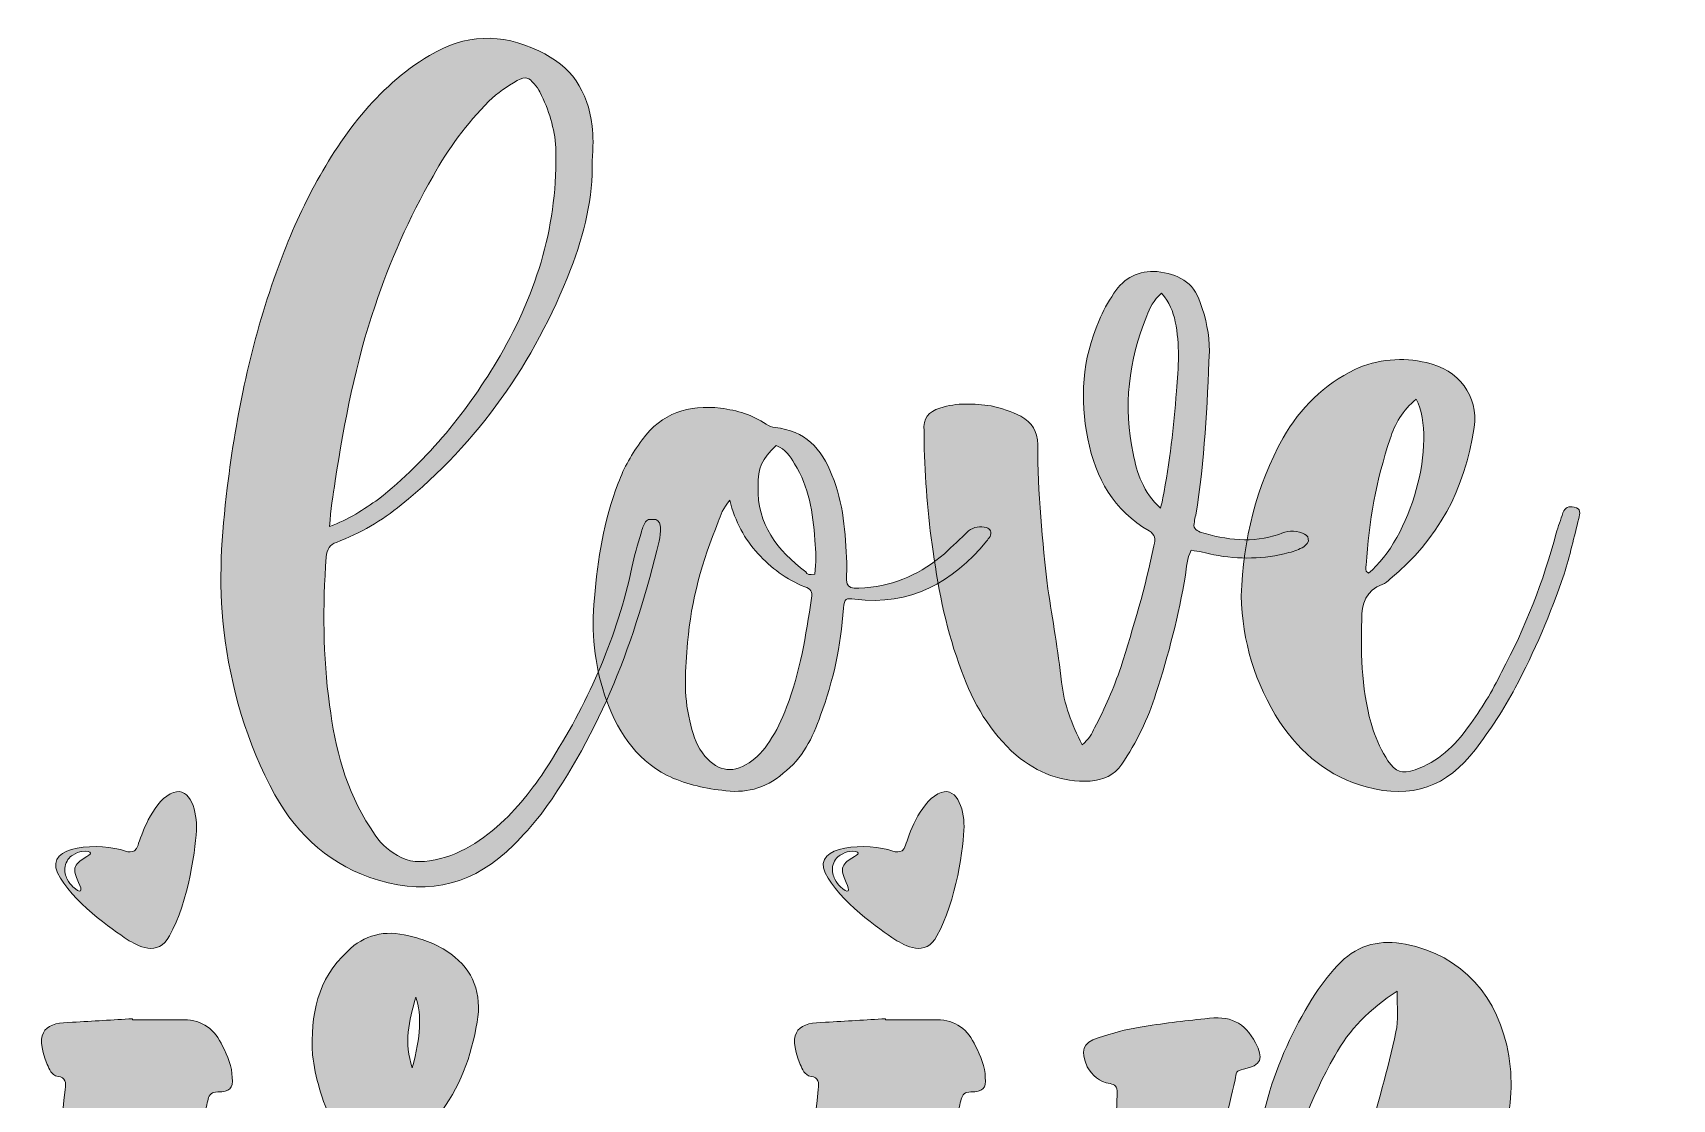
# Model space of a CAD drawing. Header units: inches. Extents: x 229 to 850, y -940 to -138.
# Drawn here: x 234 to 850, y -539 to -138 of the extents above; entities that cross this region are included whole.
import ezdxf

# ---------------------------------------------------------------- set-up
doc = ezdxf.new("R2010")
doc.units = ezdxf.units.IN
doc.header["$MEASUREMENT"] = 0
doc.layers.add('Layer 1', color=7, linetype='Continuous')

# ---------------------------------------------------------------- blocks, each defined once
blk = doc.blocks.new('block 3')
at = {"layer": 'Layer 1', "true_color": 0xffffff}
h = blk.add_hatch(color=7, dxfattribs=at)
h.dxf.hatch_style = 2
edge = h.paths.add_edge_path()
edge.add_spline(control_points=[(436.22, -227.18), (422.54, -262.23), (401.6, -292.14), (372.55, -315.64), (365.28, -321.63), (357.16, -326.33), (348.19, -329.75), (345.62, -330.6), (344.77, -332.31), (344.34, -335.3), (343.06, -353.68), (343.06, -372.48), (345.62, -390.86), (347.76, -407.1), (351.61, -422.91), (361.01, -437.01), (363.15, -440.86), (366.14, -444.28), (369.56, -446.42), (373.83, -449.41), (378.1, -450.26), (383.23, -449.41), (394.34, -447.7), (403.32, -441.71), (411.44, -434.02), (418.27, -427.18), (424.26, -419.49), (429.38, -410.94), (443.48, -388.72), (453.74, -364.79), (459.3, -339.15), (460.15, -334.88), (461.43, -330.6), (462.72, -326.33), (463.14, -324.62), (463.57, -323.34), (464.42, -322.06), (465.28, -320.77), (466.56, -321.2), (468.27, -321.2), (469.55, -321.63), (469.98, -322.91), (469.98, -324.19), (469.98, -325.9), (469.98, -327.61), (469.55, -329.32), (460.58, -366.07), (447.76, -401.12), (425.11, -431.88), (421.69, -436.16), (418.27, -440.01), (414.85, -443.42), (400.32, -457.95), (383.66, -462.65), (364, -456.67), (346.48, -451.54), (333.66, -440.01), (325.11, -424.62), (314.43, -404.96), (308.44, -384.45), (305.88, -362.65), (303.74, -344.71), (305.02, -326.76), (307.16, -309.23), (310.58, -281.46), (316.14, -254.53), (325.54, -228.46), (333.23, -207.1), (343.06, -187.01), (357.59, -169.06), (364.85, -160.52), (372.97, -152.82), (383.23, -146.84), (396.48, -138.72), (410.15, -138.29), (424.26, -145.13), (436.65, -150.69), (442.63, -160.09), (444.34, -173.34), (444.77, -177.18), (444.77, -181.03), (444.34, -186.58), (444.77, -199.83), (441.35, -213.94), (436.22, -227.18)], knot_values=[0, 0, 0, 0, 1, 1, 1, 2, 2, 2, 3, 3, 3, 4, 4, 4, 5, 5, 5, 6, 6, 6, 7, 7, 7, 8, 8, 8, 9, 9, 9, 10, 10, 10, 11, 11, 11, 12, 12, 12, 13, 13, 13, 14, 14, 14, 15, 15, 15, 16, 16, 16, 17, 17, 17, 18, 18, 18, 19, 19, 19, 20, 20, 20, 21, 21, 21, 22, 22, 22, 23, 23, 23, 24, 24, 24, 25, 25, 25, 26, 26, 26, 27, 27, 27, 28, 28, 28, 28], degree=3, periodic=1)
edge = h.paths.add_edge_path()
edge.add_spline(control_points=[(364, -313.51), (382.8, -298.55), (397.76, -280.17), (409.72, -259.66), (423.83, -235.3), (431.52, -209.66), (430.67, -181.46), (430.24, -174.19), (428.1, -167.36), (424.68, -160.52), (424.26, -159.66), (423.4, -158.38), (422.54, -157.53), (420.41, -154.96), (419.55, -154.53), (416.13, -156.24), (412.29, -158.38), (408.87, -160.94), (405.45, -163.94), (397.33, -172.48), (390.07, -181.88), (384.51, -192.14), (375.54, -207.95), (368.27, -224.19), (362.72, -240.86), (355.45, -262.23), (351.18, -284.45), (347.76, -306.67), (346.9, -312.23), (346.05, -317.35), (345.62, -323.76), (352.89, -321.2), (358.44, -317.35), (364, -313.51)], knot_values=[0, 0, 0, 0, 1, 1, 1, 2, 2, 2, 3, 3, 3, 4, 4, 4, 5, 5, 5, 6, 6, 6, 7, 7, 7, 8, 8, 8, 9, 9, 9, 10, 10, 10, 11, 11, 11, 11], degree=3, periodic=1)
h = blk.add_hatch(color=7, dxfattribs=at)
h.dxf.hatch_style = 2
edge = h.paths.add_edge_path()
edge.add_spline(control_points=[(633.21, -399.41), (637.05, -392.14), (640.47, -384.45), (643.04, -376.76), (647.74, -361.8), (652.44, -346.42), (655.43, -331.03), (656.28, -328.47), (655.86, -326.76), (653.72, -325.48), (640.47, -317.78), (633.63, -305.82), (630.64, -290.86), (627.65, -275.9), (628.51, -260.94), (634.92, -246.41), (636.2, -243), (638.33, -239.58), (640.47, -236.16), (644.32, -230.17), (649.87, -227.61), (656.71, -228.04), (664.4, -228.89), (670.39, -231.88), (672.95, -239.58), (675.09, -245.56), (676.37, -251.54), (676.37, -257.95), (675.51, -278.47), (674.66, -298.98), (671.24, -319.49), (670.81, -320.35), (670.81, -321.2), (670.81, -322.06), (669.96, -324.19), (671.24, -325.05), (672.95, -325.9), (682.78, -328.89), (692.61, -330.17), (702.44, -326.76), (705.43, -325.48), (708.42, -325.05), (711.41, -326.33), (712.27, -326.76), (713.55, -327.18), (713.55, -328.47), (713.97, -329.75), (712.69, -330.6), (711.84, -331.46), (710.13, -332.31), (708.42, -333.17), (706.28, -333.59), (696.88, -336.16), (687.48, -336.16), (678.08, -334.45), (675.09, -333.59), (672.52, -333.17), (669.53, -332.74), (667.82, -335.73), (667.82, -339.15), (667.4, -342.14), (664.83, -357.1), (660.99, -372.06), (656.28, -386.59), (653.29, -395.99), (649.02, -404.96), (643.46, -413.08), (640.47, -417.35), (636.63, -419.07), (631.5, -419.49), (620.81, -419.92), (611.84, -416.5), (603.72, -409.66), (593.89, -401.12), (587.48, -390), (583.21, -378.04), (577.65, -363.51), (574.66, -348.55), (572.52, -333.17), (570.39, -319.49), (569.53, -305.82), (569.1, -292.14), (569.1, -290.43), (569.1, -289.15), (569.1, -287.87), (568.68, -283.17), (570.82, -280.6), (575.09, -279.32), (581.5, -277.18), (587.91, -277.61), (594.32, -278.47), (598.17, -279.32), (602.01, -280.6), (605.43, -282.31), (609.7, -284.88), (611.84, -287.87), (611.84, -292.99), (611.84, -310.95), (613.55, -329.32), (615.69, -347.27), (617.39, -358.81), (619.53, -370.35), (620.81, -382.31), (621.67, -390.43), (624.66, -398.12), (628.51, -405.82), (631.07, -403.68), (632.35, -401.54), (633.21, -399.41)], knot_values=[0, 0, 0, 0, 1, 1, 1, 2, 2, 2, 3, 3, 3, 4, 4, 4, 5, 5, 5, 6, 6, 6, 7, 7, 7, 8, 8, 8, 9, 9, 9, 10, 10, 10, 11, 11, 11, 12, 12, 12, 13, 13, 13, 14, 14, 14, 15, 15, 15, 16, 16, 16, 17, 17, 17, 18, 18, 18, 19, 19, 19, 20, 20, 20, 21, 21, 21, 22, 22, 22, 23, 23, 23, 24, 24, 24, 25, 25, 25, 26, 26, 26, 27, 27, 27, 28, 28, 28, 29, 29, 29, 30, 30, 30, 31, 31, 31, 32, 32, 32, 33, 33, 33, 34, 34, 34, 35, 35, 35, 36, 36, 36, 36], degree=3, periodic=1)
edge = h.paths.add_edge_path()
edge.add_spline(control_points=[(658.85, -313.08), (661.41, -299.83), (663.12, -286.16), (663.98, -272.91), (664.83, -263.94), (665.26, -255.39), (663.55, -246.84), (662.69, -243), (661.41, -239.58), (658.42, -236.16), (655.43, -238.72), (653.72, -241.71), (652.87, -244.7), (646.03, -261.37), (643.89, -278.89), (647.74, -296.41), (649.02, -303.68), (651.58, -310.95), (657.99, -316.93), (658.42, -315.22), (658.85, -313.94), (658.85, -313.08)], knot_values=[0, 0, 0, 0, 1, 1, 1, 2, 2, 2, 3, 3, 3, 4, 4, 4, 5, 5, 5, 6, 6, 6, 7, 7, 7, 7], degree=3, periodic=1)
h = blk.add_hatch(color=7, dxfattribs=at)
h.dxf.hatch_style = 2
edge = h.paths.add_edge_path()
edge.add_spline(control_points=[(704.14, -290.43), (710.55, -279.32), (719.53, -270.35), (731.06, -264.79), (739.61, -260.94), (749.01, -260.09), (757.99, -262.23), (769.95, -264.79), (777.65, -274.62), (775.94, -286.58), (772.52, -309.66), (762.26, -328.89), (744.31, -343.42), (743.46, -344.28), (742.6, -345.13), (741.32, -345.56), (735.34, -347.7), (733.63, -352.83), (733.63, -358.81), (733.2, -372.91), (733.63, -386.59), (737.9, -400.26), (739.18, -404.11), (741.32, -408.38), (743.46, -411.8), (746.45, -416.07), (748.59, -416.93), (753.71, -415.22), (762.26, -412.23), (768.67, -406.24), (773.8, -398.98), (778.5, -392.57), (782.77, -385.73), (786.19, -378.47), (795.17, -361.8), (802, -344.28), (806.71, -326.33), (807.56, -323.76), (808.41, -321.2), (809.27, -318.64), (810.13, -316.5), (811.41, -316.07), (813.54, -316.5), (816.11, -316.93), (815.68, -319.06), (815.25, -320.77), (813.54, -327.61), (811.83, -334.88), (809.7, -341.71), (804.57, -356.67), (798.59, -370.77), (791.32, -384.45), (787.05, -392.57), (781.92, -400.26), (776.36, -407.53), (765.68, -421.63), (752.43, -426.33), (735.34, -421.63), (721.24, -417.78), (710.98, -409.23), (702.86, -397.27), (693.46, -382.74), (688.76, -366.93), (688.33, -349.83), (689.18, -328.47), (693.89, -308.81), (704.14, -290.43)], knot_values=[0, 0, 0, 0, 1, 1, 1, 2, 2, 2, 3, 3, 3, 4, 4, 4, 5, 5, 5, 6, 6, 6, 7, 7, 7, 8, 8, 8, 9, 9, 9, 10, 10, 10, 11, 11, 11, 12, 12, 12, 13, 13, 13, 14, 14, 14, 15, 15, 15, 16, 16, 16, 17, 17, 17, 18, 18, 18, 19, 19, 19, 20, 20, 20, 21, 21, 21, 22, 22, 22, 22], degree=3, periodic=1)
edge = h.paths.add_edge_path()
edge.add_spline(control_points=[(744.31, -290.86), (739.18, -306.24), (736.19, -322.06), (735.34, -338.3), (735.34, -339.15), (734.48, -340.43), (736.19, -341.29), (752, -328.47), (762.26, -292.14), (754.14, -275.9), (749.01, -280.17), (746.02, -285.3), (744.31, -290.86)], knot_values=[0, 0, 0, 0, 1, 1, 1, 2, 2, 2, 3, 3, 3, 4, 4, 4, 4], degree=3, periodic=1)
h = blk.add_hatch(color=7, dxfattribs=at)
h.dxf.hatch_style = 2
edge = h.paths.add_edge_path()
edge.add_spline(control_points=[(540.06, -340), (539.63, -346.84), (540.06, -347.27), (546.9, -346.84), (558.43, -345.99), (568.26, -341.29), (576.81, -334.02), (579.8, -331.03), (582.79, -328.47), (585.78, -325.48), (587.92, -323.76), (590.06, -323.76), (592.62, -324.19), (593.9, -324.62), (594.76, -325.9), (593.9, -327.61), (593.48, -328.04), (593.05, -328.89), (592.62, -329.32), (579.8, -344.71), (563.99, -353.68), (543.05, -351.12), (539.63, -350.69), (539.2, -350.69), (538.78, -354.53), (537.92, -368.64), (534.93, -381.88), (530.23, -394.71), (527.24, -403.25), (523.39, -410.94), (516.12, -416.5), (509.29, -422.48), (501.6, -424.19), (493.05, -422.91), (485.78, -422.06), (478.95, -420.35), (472.54, -417.35), (460.14, -410.94), (453.3, -399.83), (449.03, -387.01), (445.19, -375.47), (443.9, -363.51), (445.19, -350.69), (446.47, -336.16), (448.6, -321.63), (454.16, -307.53), (456.3, -301.54), (459.29, -296.41), (463.13, -291.29), (470.4, -281.03), (480.66, -278.04), (492.62, -279.32), (499.03, -280.17), (504.59, -281.88), (509.71, -285.3), (511, -286.16), (511.85, -286.58), (513.13, -286.58), (524.24, -287.87), (530.65, -294.28), (534.5, -304.54), (538.78, -314.79), (539.63, -326.33), (540.06, -337.44), (540.06, -338.3), (540.06, -339.15), (540.06, -340)], knot_values=[0, 0, 0, 0, 1, 1, 1, 2, 2, 2, 3, 3, 3, 4, 4, 4, 5, 5, 5, 6, 6, 6, 7, 7, 7, 8, 8, 8, 9, 9, 9, 10, 10, 10, 11, 11, 11, 12, 12, 12, 13, 13, 13, 14, 14, 14, 15, 15, 15, 16, 16, 16, 17, 17, 17, 18, 18, 18, 19, 19, 19, 20, 20, 20, 21, 21, 21, 22, 22, 22, 22], degree=3, periodic=1)
edge = h.paths.add_edge_path()
edge.add_spline(control_points=[(491.77, -322.06), (485.78, -336.59), (481.51, -351.54), (480.23, -367.36), (479.37, -377.18), (478.52, -387.01), (481.08, -396.84), (481.94, -401.12), (483.22, -405.39), (485.78, -408.81), (490.91, -415.65), (496.47, -416.93), (503.3, -412.65), (506.3, -410.52), (508.86, -407.95), (511, -404.53), (513.56, -400.69), (515.7, -396.41), (517.41, -391.72), (522.54, -378.47), (524.67, -364.79), (526.81, -350.69), (527.24, -348.12), (526.38, -347.27), (524.24, -346.42), (517.41, -343.85), (511.43, -339.15), (506.72, -334.02), (501.6, -328.47), (498.18, -322.06), (496.04, -313.94), (493.48, -316.93), (492.62, -319.49), (491.77, -322.06)], knot_values=[0, 0, 0, 0, 1, 1, 1, 2, 2, 2, 3, 3, 3, 4, 4, 4, 5, 5, 5, 6, 6, 6, 7, 7, 7, 8, 8, 8, 9, 9, 9, 10, 10, 10, 11, 11, 11, 11], degree=3, periodic=1)
edge = h.paths.add_edge_path()
edge.add_spline(control_points=[(506.72, -308.81), (506.3, -322.91), (513.99, -332.74), (524.67, -340.86), (525.1, -341.71), (525.96, -342.14), (528.09, -341.71), (528.52, -337.44), (528.52, -333.17), (528.09, -328.89), (527.24, -318.64), (525.96, -308.81), (520.4, -300.26), (518.69, -297.27), (516.98, -294.7), (513.56, -293.42), (508.01, -298.55), (506.72, -301.54), (506.72, -308.81)], knot_values=[0, 0, 0, 0, 1, 1, 1, 2, 2, 2, 3, 3, 3, 4, 4, 4, 5, 5, 5, 6, 6, 6, 6], degree=3, periodic=1)
at = {"layer": 'Layer 1', "lineweight": 0}
for points, knots in [([(436.22, -227.18), (422.54, -262.23), (401.6, -292.14), (372.55, -315.64), (365.28, -321.63), (357.16, -326.33), (348.19, -329.75), (345.62, -330.6), (344.77, -332.31), (344.34, -335.3), (343.06, -353.68), (343.06, -372.48), (345.62, -390.86), (347.76, -407.1), (351.61, -422.91), (361.01, -437.01), (363.15, -440.86), (366.14, -444.28), (369.56, -446.42), (373.83, -449.41), (378.1, -450.26), (383.23, -449.41), (394.34, -447.7), (403.32, -441.71), (411.44, -434.02), (418.27, -427.18), (424.26, -419.49), (429.38, -410.94), (443.48, -388.72), (453.74, -364.79), (459.3, -339.15), (460.15, -334.88), (461.43, -330.6), (462.72, -326.33), (463.14, -324.62), (463.57, -323.34), (464.42, -322.06), (465.28, -320.77), (466.56, -321.2), (468.27, -321.2), (469.55, -321.63), (469.98, -322.91), (469.98, -324.19), (469.98, -325.9), (469.98, -327.61), (469.55, -329.32), (460.58, -366.07), (447.76, -401.12), (425.11, -431.88), (421.69, -436.16), (418.27, -440.01), (414.85, -443.42), (400.32, -457.95), (383.66, -462.65), (364, -456.67), (346.48, -451.54), (333.66, -440.01), (325.11, -424.62), (314.43, -404.96), (308.44, -384.45), (305.88, -362.65), (303.74, -344.71), (305.02, -326.76), (307.16, -309.23), (310.58, -281.46), (316.14, -254.53), (325.54, -228.46), (333.23, -207.1), (343.06, -187.01), (357.59, -169.06), (364.85, -160.52), (372.97, -152.82), (383.23, -146.84), (396.48, -138.72), (410.15, -138.29), (424.26, -145.13), (436.65, -150.69), (442.63, -160.09), (444.34, -173.34), (444.77, -177.18), (444.77, -181.03), (444.34, -186.58), (444.77, -199.83), (441.35, -213.94), (436.22, -227.18)], [0, 0, 0, 0, 1, 1, 1, 2, 2, 2, 3, 3, 3, 4, 4, 4, 5, 5, 5, 6, 6, 6, 7, 7, 7, 8, 8, 8, 9, 9, 9, 10, 10, 10, 11, 11, 11, 12, 12, 12, 13, 13, 13, 14, 14, 14, 15, 15, 15, 16, 16, 16, 17, 17, 17, 18, 18, 18, 19, 19, 19, 20, 20, 20, 21, 21, 21, 22, 22, 22, 23, 23, 23, 24, 24, 24, 25, 25, 25, 26, 26, 26, 27, 27, 27, 28, 28, 28, 28]), ([(364, -313.51), (382.8, -298.55), (397.76, -280.17), (409.72, -259.66), (423.83, -235.3), (431.52, -209.66), (430.67, -181.46), (430.24, -174.19), (428.1, -167.36), (424.68, -160.52), (424.26, -159.66), (423.4, -158.38), (422.54, -157.53), (420.41, -154.96), (419.55, -154.53), (416.13, -156.24), (412.29, -158.38), (408.87, -160.94), (405.45, -163.94), (397.33, -172.48), (390.07, -181.88), (384.51, -192.14), (375.54, -207.95), (368.27, -224.19), (362.72, -240.86), (355.45, -262.23), (351.18, -284.45), (347.76, -306.67), (346.9, -312.23), (346.05, -317.35), (345.62, -323.76), (352.89, -321.2), (358.44, -317.35), (364, -313.51)], [0, 0, 0, 0, 1, 1, 1, 2, 2, 2, 3, 3, 3, 4, 4, 4, 5, 5, 5, 6, 6, 6, 7, 7, 7, 8, 8, 8, 9, 9, 9, 10, 10, 10, 11, 11, 11, 11]), ([(633.21, -399.41), (637.05, -392.14), (640.47, -384.45), (643.04, -376.76), (647.74, -361.8), (652.44, -346.42), (655.43, -331.03), (656.28, -328.47), (655.86, -326.76), (653.72, -325.48), (640.47, -317.78), (633.63, -305.82), (630.64, -290.86), (627.65, -275.9), (628.51, -260.94), (634.92, -246.41), (636.2, -243), (638.33, -239.58), (640.47, -236.16), (644.32, -230.17), (649.87, -227.61), (656.71, -228.04), (664.4, -228.89), (670.39, -231.88), (672.95, -239.58), (675.09, -245.56), (676.37, -251.54), (676.37, -257.95), (675.51, -278.47), (674.66, -298.98), (671.24, -319.49), (670.81, -320.35), (670.81, -321.2), (670.81, -322.06), (669.96, -324.19), (671.24, -325.05), (672.95, -325.9), (682.78, -328.89), (692.61, -330.17), (702.44, -326.76), (705.43, -325.48), (708.42, -325.05), (711.41, -326.33), (712.27, -326.76), (713.55, -327.18), (713.55, -328.47), (713.97, -329.75), (712.69, -330.6), (711.84, -331.46), (710.13, -332.31), (708.42, -333.17), (706.28, -333.59), (696.88, -336.16), (687.48, -336.16), (678.08, -334.45), (675.09, -333.59), (672.52, -333.17), (669.53, -332.74), (667.82, -335.73), (667.82, -339.15), (667.4, -342.14), (664.83, -357.1), (660.99, -372.06), (656.28, -386.59), (653.29, -395.99), (649.02, -404.96), (643.46, -413.08), (640.47, -417.35), (636.63, -419.07), (631.5, -419.49), (620.81, -419.92), (611.84, -416.5), (603.72, -409.66), (593.89, -401.12), (587.48, -390), (583.21, -378.04), (577.65, -363.51), (574.66, -348.55), (572.52, -333.17), (570.39, -319.49), (569.53, -305.82), (569.1, -292.14), (569.1, -290.43), (569.1, -289.15), (569.1, -287.87), (568.68, -283.17), (570.82, -280.6), (575.09, -279.32), (581.5, -277.18), (587.91, -277.61), (594.32, -278.47), (598.17, -279.32), (602.01, -280.6), (605.43, -282.31), (609.7, -284.88), (611.84, -287.87), (611.84, -292.99), (611.84, -310.95), (613.55, -329.32), (615.69, -347.27), (617.39, -358.81), (619.53, -370.35), (620.81, -382.31), (621.67, -390.43), (624.66, -398.12), (628.51, -405.82), (631.07, -403.68), (632.35, -401.54), (633.21, -399.41)], [0, 0, 0, 0, 1, 1, 1, 2, 2, 2, 3, 3, 3, 4, 4, 4, 5, 5, 5, 6, 6, 6, 7, 7, 7, 8, 8, 8, 9, 9, 9, 10, 10, 10, 11, 11, 11, 12, 12, 12, 13, 13, 13, 14, 14, 14, 15, 15, 15, 16, 16, 16, 17, 17, 17, 18, 18, 18, 19, 19, 19, 20, 20, 20, 21, 21, 21, 22, 22, 22, 23, 23, 23, 24, 24, 24, 25, 25, 25, 26, 26, 26, 27, 27, 27, 28, 28, 28, 29, 29, 29, 30, 30, 30, 31, 31, 31, 32, 32, 32, 33, 33, 33, 34, 34, 34, 35, 35, 35, 36, 36, 36, 36]), ([(658.85, -313.08), (661.41, -299.83), (663.12, -286.16), (663.98, -272.91), (664.83, -263.94), (665.26, -255.39), (663.55, -246.84), (662.69, -243), (661.41, -239.58), (658.42, -236.16), (655.43, -238.72), (653.72, -241.71), (652.87, -244.7), (646.03, -261.37), (643.89, -278.89), (647.74, -296.41), (649.02, -303.68), (651.58, -310.95), (657.99, -316.93), (658.42, -315.22), (658.85, -313.94), (658.85, -313.08)], [0, 0, 0, 0, 1, 1, 1, 2, 2, 2, 3, 3, 3, 4, 4, 4, 5, 5, 5, 6, 6, 6, 7, 7, 7, 7]), ([(704.14, -290.43), (710.55, -279.32), (719.53, -270.35), (731.06, -264.79), (739.61, -260.94), (749.01, -260.09), (757.99, -262.23), (769.95, -264.79), (777.65, -274.62), (775.94, -286.58), (772.52, -309.66), (762.26, -328.89), (744.31, -343.42), (743.46, -344.28), (742.6, -345.13), (741.32, -345.56), (735.34, -347.7), (733.63, -352.83), (733.63, -358.81), (733.2, -372.91), (733.63, -386.59), (737.9, -400.26), (739.18, -404.11), (741.32, -408.38), (743.46, -411.8), (746.45, -416.07), (748.59, -416.93), (753.71, -415.22), (762.26, -412.23), (768.67, -406.24), (773.8, -398.98), (778.5, -392.57), (782.77, -385.73), (786.19, -378.47), (795.17, -361.8), (802, -344.28), (806.71, -326.33), (807.56, -323.76), (808.41, -321.2), (809.27, -318.64), (810.13, -316.5), (811.41, -316.07), (813.54, -316.5), (816.11, -316.93), (815.68, -319.06), (815.25, -320.77), (813.54, -327.61), (811.83, -334.88), (809.7, -341.71), (804.57, -356.67), (798.59, -370.77), (791.32, -384.45), (787.05, -392.57), (781.92, -400.26), (776.36, -407.53), (765.68, -421.63), (752.43, -426.33), (735.34, -421.63), (721.24, -417.78), (710.98, -409.23), (702.86, -397.27), (693.46, -382.74), (688.76, -366.93), (688.33, -349.83), (689.18, -328.47), (693.89, -308.81), (704.14, -290.43)], [0, 0, 0, 0, 1, 1, 1, 2, 2, 2, 3, 3, 3, 4, 4, 4, 5, 5, 5, 6, 6, 6, 7, 7, 7, 8, 8, 8, 9, 9, 9, 10, 10, 10, 11, 11, 11, 12, 12, 12, 13, 13, 13, 14, 14, 14, 15, 15, 15, 16, 16, 16, 17, 17, 17, 18, 18, 18, 19, 19, 19, 20, 20, 20, 21, 21, 21, 22, 22, 22, 22]), ([(744.31, -290.86), (739.18, -306.24), (736.19, -322.06), (735.34, -338.3), (735.34, -339.15), (734.48, -340.43), (736.19, -341.29), (752, -328.47), (762.26, -292.14), (754.14, -275.9), (749.01, -280.17), (746.02, -285.3), (744.31, -290.86)], [0, 0, 0, 0, 1, 1, 1, 2, 2, 2, 3, 3, 3, 4, 4, 4, 4]), ([(540.06, -340), (539.63, -346.84), (540.06, -347.27), (546.9, -346.84), (558.43, -345.99), (568.26, -341.29), (576.81, -334.02), (579.8, -331.03), (582.79, -328.47), (585.78, -325.48), (587.92, -323.76), (590.06, -323.76), (592.62, -324.19), (593.9, -324.62), (594.76, -325.9), (593.9, -327.61), (593.48, -328.04), (593.05, -328.89), (592.62, -329.32), (579.8, -344.71), (563.99, -353.68), (543.05, -351.12), (539.63, -350.69), (539.2, -350.69), (538.78, -354.53), (537.92, -368.64), (534.93, -381.88), (530.23, -394.71), (527.24, -403.25), (523.39, -410.94), (516.12, -416.5), (509.29, -422.48), (501.6, -424.19), (493.05, -422.91), (485.78, -422.06), (478.95, -420.35), (472.54, -417.35), (460.14, -410.94), (453.3, -399.83), (449.03, -387.01), (445.19, -375.47), (443.9, -363.51), (445.19, -350.69), (446.47, -336.16), (448.6, -321.63), (454.16, -307.53), (456.3, -301.54), (459.29, -296.41), (463.13, -291.29), (470.4, -281.03), (480.66, -278.04), (492.62, -279.32), (499.03, -280.17), (504.59, -281.88), (509.71, -285.3), (511, -286.16), (511.85, -286.58), (513.13, -286.58), (524.24, -287.87), (530.65, -294.28), (534.5, -304.54), (538.78, -314.79), (539.63, -326.33), (540.06, -337.44), (540.06, -338.3), (540.06, -339.15), (540.06, -340)], [0, 0, 0, 0, 1, 1, 1, 2, 2, 2, 3, 3, 3, 4, 4, 4, 5, 5, 5, 6, 6, 6, 7, 7, 7, 8, 8, 8, 9, 9, 9, 10, 10, 10, 11, 11, 11, 12, 12, 12, 13, 13, 13, 14, 14, 14, 15, 15, 15, 16, 16, 16, 17, 17, 17, 18, 18, 18, 19, 19, 19, 20, 20, 20, 21, 21, 21, 22, 22, 22, 22]), ([(506.72, -308.81), (506.3, -322.91), (513.99, -332.74), (524.67, -340.86), (525.1, -341.71), (525.96, -342.14), (528.09, -341.71), (528.52, -337.44), (528.52, -333.17), (528.09, -328.89), (527.24, -318.64), (525.96, -308.81), (520.4, -300.26), (518.69, -297.27), (516.98, -294.7), (513.56, -293.42), (508.01, -298.55), (506.72, -301.54), (506.72, -308.81)], [0, 0, 0, 0, 1, 1, 1, 2, 2, 2, 3, 3, 3, 4, 4, 4, 5, 5, 5, 6, 6, 6, 6]), ([(491.77, -322.06), (485.78, -336.59), (481.51, -351.54), (480.23, -367.36), (479.37, -377.18), (478.52, -387.01), (481.08, -396.84), (481.94, -401.12), (483.22, -405.39), (485.78, -408.81), (490.91, -415.65), (496.47, -416.93), (503.3, -412.65), (506.3, -410.52), (508.86, -407.95), (511, -404.53), (513.56, -400.69), (515.7, -396.41), (517.41, -391.72), (522.54, -378.47), (524.67, -364.79), (526.81, -350.69), (527.24, -348.12), (526.38, -347.27), (524.24, -346.42), (517.41, -343.85), (511.43, -339.15), (506.72, -334.02), (501.6, -328.47), (498.18, -322.06), (496.04, -313.94), (493.48, -316.93), (492.62, -319.49), (491.77, -322.06)], [0, 0, 0, 0, 1, 1, 1, 2, 2, 2, 3, 3, 3, 4, 4, 4, 5, 5, 5, 6, 6, 6, 7, 7, 7, 8, 8, 8, 9, 9, 9, 10, 10, 10, 11, 11, 11, 11])]:
    blk.add_open_spline(points, degree=3, knots=knots, dxfattribs=at)
blk = doc.blocks.new('block 4')
at = {"layer": 'Layer 1', "true_color": 0xffffff}
h = blk.add_hatch(color=7, dxfattribs=at)
h.dxf.hatch_style = 2
edge = h.paths.add_edge_path()
edge.add_spline(control_points=[(350.09, -647.79), (357.77, -637.86), (365.89, -628.37), (375.38, -620.25), (378.54, -617.54), (378.99, -615.28), (377.63, -611.67), (373.12, -597.67), (366.8, -584.12), (359.57, -571.48), (355.06, -563.81), (350.09, -555.68), (346.48, -547.55), (342.87, -539.42), (340.16, -530.85), (339.25, -522.27), (338.35, -507.37), (341.06, -493.82), (352.35, -483.44), (358.67, -477.12), (366.35, -475.31), (375.38, -477.57), (380.79, -478.92), (386.21, -480.73), (391.18, -484.34), (399.76, -490.66), (402.92, -499.24), (401.11, -510.08), (398.85, -522.72), (394.79, -534.91), (386.21, -545.29), (383.5, -548.45), (383.05, -551.16), (385.31, -554.78), (392.53, -566.52), (398.85, -579.16), (405.63, -591.35), (406.98, -593.61), (407.88, -593.61), (410.14, -592.25), (417.37, -588.19), (424.14, -584.12), (431.36, -579.61), (440.39, -574.19), (450.33, -569.68), (460.71, -566.06), (462.07, -565.61), (462.97, -565.16), (464.32, -565.16), (465.68, -565.16), (467.48, -565.61), (467.94, -567.42), (468.39, -568.77), (467.03, -569.68), (465.68, -570.13), (462.52, -571.93), (459.36, -573.74), (456.2, -575.55), (441.75, -582.77), (429.11, -591.35), (416.91, -601.73), (412.4, -605.8), (412.85, -604.44), (415.11, -610.31), (422.78, -630.18), (428.2, -650.5), (428.65, -671.72), (429.11, -687.52), (426.4, -702.42), (419.62, -716.42), (411.04, -734.48), (388.47, -747.12), (367.25, -743.96), (363.18, -743.06), (358.67, -742.61), (354.15, -741.25), (334.74, -734.48), (331.58, -725.45), (329.77, -709.2), (329.77, -707.84), (329.77, -706.49), (329.77, -705.13), (330.67, -683.91), (337.45, -664.95), (350.09, -647.79)], knot_values=[0, 0, 0, 0, 1, 1, 1, 2, 2, 2, 3, 3, 3, 4, 4, 4, 5, 5, 5, 6, 6, 6, 7, 7, 7, 8, 8, 8, 9, 9, 9, 10, 10, 10, 11, 11, 11, 12, 12, 12, 13, 13, 13, 14, 14, 14, 15, 15, 15, 16, 16, 16, 17, 17, 17, 18, 18, 18, 19, 19, 19, 20, 20, 20, 21, 21, 21, 22, 22, 22, 23, 23, 23, 24, 24, 24, 25, 25, 25, 26, 26, 26, 27, 27, 27, 28, 28, 28, 28], degree=3, periodic=1)
edge = h.paths.add_edge_path()
edge.add_spline(control_points=[(381.7, -636.95), (365.89, -654.56), (354.61, -674.88), (351.9, -698.81), (350.99, -706.94), (353.25, -715.07), (356.41, -722.29), (357.77, -725.45), (358.67, -725.45), (361.38, -723.64), (362.73, -722.74), (364.09, -721.39), (365.44, -720.03), (371.31, -713.71), (375.83, -706.49), (378.54, -698.81), (384.41, -683.01), (386.66, -666.75), (384.86, -650.05), (384.41, -645.53), (384.86, -641.02), (383.05, -636.5), (382.15, -636.95), (381.7, -636.95), (381.7, -636.95)], knot_values=[0, 0, 0, 0, 1, 1, 1, 2, 2, 2, 3, 3, 3, 4, 4, 4, 5, 5, 5, 6, 6, 6, 7, 7, 7, 8, 8, 8, 8], degree=3, periodic=1)
edge = h.paths.add_edge_path()
edge.add_spline(control_points=[(376.73, -527.23), (379.89, -515.04), (380.34, -507.82), (378.08, -500.59), (375.38, -509.63), (373.57, -517.75), (376.73, -527.23)], knot_values=[0, 0, 0, 0, 1, 1, 1, 2, 2, 2, 2], degree=3, periodic=1)
h = blk.add_hatch(color=7, dxfattribs=at)
h.dxf.hatch_style = 2
edge = h.paths.add_edge_path()
edge.add_spline(control_points=[(723.48, -522.72), (714.45, -538.52), (708.13, -555.68), (704.07, -574.19), (699.1, -594.96), (697.3, -615.73), (696.84, -636.95), (696.84, -643.73), (696.84, -650.05), (696.84, -656.82), (697.3, -661.34), (695.49, -664.04), (689.17, -663.59), (683.75, -663.59), (678.33, -661.79), (673.82, -658.17), (664.79, -650.05), (658.01, -640.56), (653.95, -629.28), (649.89, -617.99), (648.08, -606.7), (645.82, -594.96), (642.21, -575.55), (640.41, -556.13), (641.76, -536.72), (641.76, -534.01), (640.86, -533.56), (639.05, -533.1), (634.99, -532.65), (632.28, -529.94), (630.47, -526.78), (627.76, -520.91), (628.67, -517.75), (634.54, -515.95), (639.95, -514.14), (644.92, -512.79), (650.34, -511.88), (658.47, -510.53), (666.59, -509.63), (674.72, -508.72), (684.2, -507.37), (689.62, -510.08), (693.68, -517.75), (696.84, -523.62), (695.94, -526.33), (689.17, -527.69), (686.46, -528.14), (686.46, -529.04), (686.01, -531.75), (684.65, -537.17), (683.3, -543.04), (682.4, -548.91), (679.69, -571.48), (681.94, -593.61), (686.46, -615.73), (686.91, -617.54), (686.91, -619.34), (688.72, -621.15), (689.17, -612.12), (689.62, -603.99), (689.62, -595.86), (690.52, -575.55), (693.23, -555.23), (699.1, -535.81), (703.17, -522.72), (709.04, -510.53), (716.26, -499.24), (718.97, -495.18), (722.13, -491.11), (725.74, -487.5), (732.51, -480.73), (741.09, -478.92), (750.12, -480.73), (771.34, -484.79), (785.34, -500.59), (788.95, -522.72), (790.76, -533.56), (789.4, -543.49), (787.15, -553.87), (783.08, -575.09), (776.76, -595.41), (772.25, -616.18), (768.18, -635.6), (766.83, -655.01), (770.44, -674.43), (771.34, -679.4), (772.7, -684.36), (775.86, -688.88), (778.12, -692.49), (779.47, -692.49), (783.53, -691.59), (785.79, -691.14), (788.05, -690.23), (789.86, -688.88), (795.27, -684.81), (800.24, -680.3), (803.85, -674.88), (810.63, -664.5), (816.95, -653.66), (821.46, -641.92), (830.49, -620.7), (838.17, -598.57), (840.88, -575.09), (841.33, -571.93), (842.23, -568.77), (843.13, -565.61), (843.59, -563.81), (844.04, -561.55), (846.75, -562), (849.46, -562.45), (850.36, -564.26), (850.36, -566.52), (850.36, -570.13), (849.91, -574.19), (849.46, -577.8), (845.84, -605.8), (836.81, -632.89), (825.98, -659.08), (821.46, -669.91), (816.04, -679.85), (808.37, -689.33), (799.34, -701.07), (787.6, -705.13), (773.15, -701.07), (755.99, -696.1), (744.25, -684.81), (735.67, -669.46), (728.9, -656.37), (725.29, -642.37), (724.84, -627.47), (723.94, -602.64), (727.55, -578.71), (735.22, -555.23), (739.74, -541.68), (743.35, -527.69), (746.51, -513.69), (747.41, -509.17), (746.96, -504.66), (746.96, -498.34), (736.58, -505.11), (728.9, -512.79), (723.48, -522.72)], knot_values=[0, 0, 0, 0, 1, 1, 1, 2, 2, 2, 3, 3, 3, 4, 4, 4, 5, 5, 5, 6, 6, 6, 7, 7, 7, 8, 8, 8, 9, 9, 9, 10, 10, 10, 11, 11, 11, 12, 12, 12, 13, 13, 13, 14, 14, 14, 15, 15, 15, 16, 16, 16, 17, 17, 17, 18, 18, 18, 19, 19, 19, 20, 20, 20, 21, 21, 21, 22, 22, 22, 23, 23, 23, 24, 24, 24, 25, 25, 25, 26, 26, 26, 27, 27, 27, 28, 28, 28, 29, 29, 29, 30, 30, 30, 31, 31, 31, 32, 32, 32, 33, 33, 33, 34, 34, 34, 35, 35, 35, 36, 36, 36, 37, 37, 37, 38, 38, 38, 39, 39, 39, 40, 40, 40, 41, 41, 41, 42, 42, 42, 43, 43, 43, 44, 44, 44, 45, 45, 45, 46, 46, 46, 47, 47, 47, 47], degree=3, periodic=1)
h = blk.add_hatch(color=7, dxfattribs=at)
h.dxf.hatch_style = 2
edge = h.paths.add_edge_path()
edge.add_spline(control_points=[(360.48, -562), (359.13, -561.55), (358.22, -562), (357.32, -562.9), (356.87, -563.81), (355.97, -564.71), (355.97, -566.06), (352.81, -573.74), (350.1, -581.42), (347.84, -589.09), (340.61, -610.31), (332.03, -631.08), (317.59, -648.69), (315.33, -651.4), (312.62, -654.56), (309.46, -656.82), (299.98, -663.14), (294.56, -664.95), (289.14, -650.05), (285.53, -640.11), (286.88, -630.18), (287.79, -620.25), (290.04, -594.96), (294.11, -569.68), (298.62, -544.84), (299.07, -542.59), (299.53, -540.78), (299.98, -538.97), (300.43, -537.17), (301.33, -536.26), (303.59, -536.26), (308.1, -536.26), (309.46, -534.91), (309.01, -530.85), (309.01, -526.78), (307.2, -522.72), (305.4, -519.11), (302.69, -512.79), (297.72, -509.17), (290.95, -509.17), (290.95, -509.17), (271.53, -509.17), (271.53, -509.17), (271.53, -509.17), (271.53, -508.72), (271.53, -508.72), (264.31, -509.17), (256.63, -509.63), (248.96, -510.08), (239.48, -510.08), (234.06, -512.79), (239.48, -525.88), (240.38, -527.69), (240.83, -529.94), (243.54, -530.39), (246.25, -530.85), (246.7, -532.65), (246.25, -535.36), (243.54, -557.49), (243.99, -579.16), (246.25, -601.28), (247.6, -617.09), (252.12, -631.99), (260.7, -645.53), (268.37, -657.27), (278.76, -664.5), (291.85, -668.11), (303.14, -671.27), (312.17, -667.66), (320.3, -659.53), (328.87, -650.95), (334.74, -641.02), (341.07, -630.63), (352.35, -610.76), (359.58, -589.54), (362.29, -566.97), (362.74, -566.06), (362.74, -565.16), (362.74, -564.26), (362.74, -562.9), (361.38, -562.45), (360.48, -562)], knot_values=[0, 0, 0, 0, 1, 1, 1, 2, 2, 2, 3, 3, 3, 4, 4, 4, 5, 5, 5, 6, 6, 6, 7, 7, 7, 8, 8, 8, 9, 9, 9, 10, 10, 10, 11, 11, 11, 12, 12, 12, 13, 13, 13, 14, 14, 14, 15, 15, 15, 16, 16, 16, 17, 17, 17, 18, 18, 18, 19, 19, 19, 20, 20, 20, 21, 21, 21, 22, 22, 22, 23, 23, 23, 24, 24, 24, 25, 25, 25, 26, 26, 26, 27, 27, 27, 27], degree=3, periodic=1)
h = blk.add_hatch(color=7, dxfattribs=at)
h.dxf.hatch_style = 2
edge = h.paths.add_edge_path()
edge.add_spline(control_points=[(643.57, -562), (642.21, -561.55), (641.31, -562), (640.41, -562.9), (639.96, -563.81), (639.05, -564.71), (639.05, -566.06), (635.89, -573.74), (633.18, -581.42), (630.93, -589.09), (623.7, -610.31), (615.12, -631.08), (600.68, -648.69), (598.42, -651.4), (595.71, -654.56), (592.55, -656.82), (583.07, -663.14), (577.65, -664.95), (572.23, -650.05), (568.62, -640.11), (569.97, -630.18), (570.88, -620.25), (573.13, -594.96), (577.2, -569.68), (581.71, -544.84), (582.16, -542.59), (582.62, -540.78), (583.07, -538.97), (583.52, -537.17), (584.42, -536.26), (586.68, -536.26), (591.19, -536.26), (592.55, -534.91), (592.1, -530.85), (592.1, -526.78), (590.29, -522.72), (588.48, -519.11), (585.78, -512.79), (580.81, -509.17), (574.04, -509.17), (574.04, -509.17), (554.62, -509.17), (554.62, -509.17), (554.62, -509.17), (554.62, -508.72), (554.62, -508.72), (547.4, -509.17), (539.72, -509.63), (532.05, -510.08), (522.56, -510.08), (517.15, -512.79), (522.56, -525.88), (523.47, -527.69), (523.92, -529.94), (526.63, -530.39), (529.34, -530.85), (529.79, -532.65), (529.34, -535.36), (526.63, -557.49), (527.08, -579.16), (529.34, -601.28), (530.69, -617.09), (535.21, -631.99), (543.79, -645.53), (551.46, -657.27), (561.85, -664.5), (574.94, -668.11), (586.23, -671.27), (595.26, -667.66), (603.38, -659.53), (611.96, -650.95), (617.83, -641.02), (624.15, -630.63), (635.44, -610.76), (642.67, -589.54), (645.38, -566.97), (645.83, -566.06), (645.83, -565.16), (645.83, -564.26), (645.83, -562.9), (644.47, -562.45), (643.57, -562)], knot_values=[0, 0, 0, 0, 1, 1, 1, 2, 2, 2, 3, 3, 3, 4, 4, 4, 5, 5, 5, 6, 6, 6, 7, 7, 7, 8, 8, 8, 9, 9, 9, 10, 10, 10, 11, 11, 11, 12, 12, 12, 13, 13, 13, 14, 14, 14, 15, 15, 15, 16, 16, 16, 17, 17, 17, 18, 18, 18, 19, 19, 19, 20, 20, 20, 21, 21, 21, 22, 22, 22, 23, 23, 23, 24, 24, 24, 25, 25, 25, 26, 26, 26, 27, 27, 27, 27], degree=3, periodic=1)
at = {"layer": 'Layer 1', "lineweight": 0}
for points, knots in [([(350.09, -647.79), (357.77, -637.86), (365.89, -628.37), (375.38, -620.25), (378.54, -617.54), (378.99, -615.28), (377.63, -611.67), (373.12, -597.67), (366.8, -584.12), (359.57, -571.48), (355.06, -563.81), (350.09, -555.68), (346.48, -547.55), (342.87, -539.42), (340.16, -530.85), (339.25, -522.27), (338.35, -507.37), (341.06, -493.82), (352.35, -483.44), (358.67, -477.12), (366.35, -475.31), (375.38, -477.57), (380.79, -478.92), (386.21, -480.73), (391.18, -484.34), (399.76, -490.66), (402.92, -499.24), (401.11, -510.08), (398.85, -522.72), (394.79, -534.91), (386.21, -545.29), (383.5, -548.45), (383.05, -551.16), (385.31, -554.78), (392.53, -566.52), (398.85, -579.16), (405.63, -591.35), (406.98, -593.61), (407.88, -593.61), (410.14, -592.25), (417.37, -588.19), (424.14, -584.12), (431.36, -579.61), (440.39, -574.19), (450.33, -569.68), (460.71, -566.06), (462.07, -565.61), (462.97, -565.16), (464.32, -565.16), (465.68, -565.16), (467.48, -565.61), (467.94, -567.42), (468.39, -568.77), (467.03, -569.68), (465.68, -570.13), (462.52, -571.93), (459.36, -573.74), (456.2, -575.55), (441.75, -582.77), (429.11, -591.35), (416.91, -601.73), (412.4, -605.8), (412.85, -604.44), (415.11, -610.31), (422.78, -630.18), (428.2, -650.5), (428.65, -671.72), (429.11, -687.52), (426.4, -702.42), (419.62, -716.42), (411.04, -734.48), (388.47, -747.12), (367.25, -743.96), (363.18, -743.06), (358.67, -742.61), (354.15, -741.25), (334.74, -734.48), (331.58, -725.45), (329.77, -709.2), (329.77, -707.84), (329.77, -706.49), (329.77, -705.13), (330.67, -683.91), (337.45, -664.95), (350.09, -647.79)], [0, 0, 0, 0, 1, 1, 1, 2, 2, 2, 3, 3, 3, 4, 4, 4, 5, 5, 5, 6, 6, 6, 7, 7, 7, 8, 8, 8, 9, 9, 9, 10, 10, 10, 11, 11, 11, 12, 12, 12, 13, 13, 13, 14, 14, 14, 15, 15, 15, 16, 16, 16, 17, 17, 17, 18, 18, 18, 19, 19, 19, 20, 20, 20, 21, 21, 21, 22, 22, 22, 23, 23, 23, 24, 24, 24, 25, 25, 25, 26, 26, 26, 27, 27, 27, 28, 28, 28, 28]), ([(723.48, -522.72), (714.45, -538.52), (708.13, -555.68), (704.07, -574.19), (699.1, -594.96), (697.3, -615.73), (696.84, -636.95), (696.84, -643.73), (696.84, -650.05), (696.84, -656.82), (697.3, -661.34), (695.49, -664.04), (689.17, -663.59), (683.75, -663.59), (678.33, -661.79), (673.82, -658.17), (664.79, -650.05), (658.01, -640.56), (653.95, -629.28), (649.89, -617.99), (648.08, -606.7), (645.82, -594.96), (642.21, -575.55), (640.41, -556.13), (641.76, -536.72), (641.76, -534.01), (640.86, -533.56), (639.05, -533.1), (634.99, -532.65), (632.28, -529.94), (630.47, -526.78), (627.76, -520.91), (628.67, -517.75), (634.54, -515.95), (639.95, -514.14), (644.92, -512.79), (650.34, -511.88), (658.47, -510.53), (666.59, -509.63), (674.72, -508.72), (684.2, -507.37), (689.62, -510.08), (693.68, -517.75), (696.84, -523.62), (695.94, -526.33), (689.17, -527.69), (686.46, -528.14), (686.46, -529.04), (686.01, -531.75), (684.65, -537.17), (683.3, -543.04), (682.4, -548.91), (679.69, -571.48), (681.94, -593.61), (686.46, -615.73), (686.91, -617.54), (686.91, -619.34), (688.72, -621.15), (689.17, -612.12), (689.62, -603.99), (689.62, -595.86), (690.52, -575.55), (693.23, -555.23), (699.1, -535.81), (703.17, -522.72), (709.04, -510.53), (716.26, -499.24), (718.97, -495.18), (722.13, -491.11), (725.74, -487.5), (732.51, -480.73), (741.09, -478.92), (750.12, -480.73), (771.34, -484.79), (785.34, -500.59), (788.95, -522.72), (790.76, -533.56), (789.4, -543.49), (787.15, -553.87), (783.08, -575.09), (776.76, -595.41), (772.25, -616.18), (768.18, -635.6), (766.83, -655.01), (770.44, -674.43), (771.34, -679.4), (772.7, -684.36), (775.86, -688.88), (778.12, -692.49), (779.47, -692.49), (783.53, -691.59), (785.79, -691.14), (788.05, -690.23), (789.86, -688.88), (795.27, -684.81), (800.24, -680.3), (803.85, -674.88), (810.63, -664.5), (816.95, -653.66), (821.46, -641.92), (830.49, -620.7), (838.17, -598.57), (840.88, -575.09), (841.33, -571.93), (842.23, -568.77), (843.13, -565.61), (843.59, -563.81), (844.04, -561.55), (846.75, -562), (849.46, -562.45), (850.36, -564.26), (850.36, -566.52), (850.36, -570.13), (849.91, -574.19), (849.46, -577.8), (845.84, -605.8), (836.81, -632.89), (825.98, -659.08), (821.46, -669.91), (816.04, -679.85), (808.37, -689.33), (799.34, -701.07), (787.6, -705.13), (773.15, -701.07), (755.99, -696.1), (744.25, -684.81), (735.67, -669.46), (728.9, -656.37), (725.29, -642.37), (724.84, -627.47), (723.94, -602.64), (727.55, -578.71), (735.22, -555.23), (739.74, -541.68), (743.35, -527.69), (746.51, -513.69), (747.41, -509.17), (746.96, -504.66), (746.96, -498.34), (736.58, -505.11), (728.9, -512.79), (723.48, -522.72)], [0, 0, 0, 0, 1, 1, 1, 2, 2, 2, 3, 3, 3, 4, 4, 4, 5, 5, 5, 6, 6, 6, 7, 7, 7, 8, 8, 8, 9, 9, 9, 10, 10, 10, 11, 11, 11, 12, 12, 12, 13, 13, 13, 14, 14, 14, 15, 15, 15, 16, 16, 16, 17, 17, 17, 18, 18, 18, 19, 19, 19, 20, 20, 20, 21, 21, 21, 22, 22, 22, 23, 23, 23, 24, 24, 24, 25, 25, 25, 26, 26, 26, 27, 27, 27, 28, 28, 28, 29, 29, 29, 30, 30, 30, 31, 31, 31, 32, 32, 32, 33, 33, 33, 34, 34, 34, 35, 35, 35, 36, 36, 36, 37, 37, 37, 38, 38, 38, 39, 39, 39, 40, 40, 40, 41, 41, 41, 42, 42, 42, 43, 43, 43, 44, 44, 44, 45, 45, 45, 46, 46, 46, 47, 47, 47, 47]), ([(376.73, -527.23), (379.89, -515.04), (380.34, -507.82), (378.08, -500.59), (375.38, -509.63), (373.57, -517.75), (376.73, -527.23)], [0, 0, 0, 0, 1, 1, 1, 2, 2, 2, 2]), ([(360.48, -562), (359.13, -561.55), (358.22, -562), (357.32, -562.9), (356.87, -563.81), (355.97, -564.71), (355.97, -566.06), (352.81, -573.74), (350.1, -581.42), (347.84, -589.09), (340.61, -610.31), (332.03, -631.08), (317.59, -648.69), (315.33, -651.4), (312.62, -654.56), (309.46, -656.82), (299.98, -663.14), (294.56, -664.95), (289.14, -650.05), (285.53, -640.11), (286.88, -630.18), (287.79, -620.25), (290.04, -594.96), (294.11, -569.68), (298.62, -544.84), (299.07, -542.59), (299.53, -540.78), (299.98, -538.97), (300.43, -537.17), (301.33, -536.26), (303.59, -536.26), (308.1, -536.26), (309.46, -534.91), (309.01, -530.85), (309.01, -526.78), (307.2, -522.72), (305.4, -519.11), (302.69, -512.79), (297.72, -509.17), (290.95, -509.17), (290.95, -509.17), (271.53, -509.17), (271.53, -509.17), (271.53, -509.17), (271.53, -508.72), (271.53, -508.72), (264.31, -509.17), (256.63, -509.63), (248.96, -510.08), (239.48, -510.08), (234.06, -512.79), (239.48, -525.88), (240.38, -527.69), (240.83, -529.94), (243.54, -530.39), (246.25, -530.85), (246.7, -532.65), (246.25, -535.36), (243.54, -557.49), (243.99, -579.16), (246.25, -601.28), (247.6, -617.09), (252.12, -631.99), (260.7, -645.53), (268.37, -657.27), (278.76, -664.5), (291.85, -668.11), (303.14, -671.27), (312.17, -667.66), (320.3, -659.53), (328.87, -650.95), (334.74, -641.02), (341.07, -630.63), (352.35, -610.76), (359.58, -589.54), (362.29, -566.97), (362.74, -566.06), (362.74, -565.16), (362.74, -564.26), (362.74, -562.9), (361.38, -562.45), (360.48, -562)], [0, 0, 0, 0, 1, 1, 1, 2, 2, 2, 3, 3, 3, 4, 4, 4, 5, 5, 5, 6, 6, 6, 7, 7, 7, 8, 8, 8, 9, 9, 9, 10, 10, 10, 11, 11, 11, 12, 12, 12, 13, 13, 13, 14, 14, 14, 15, 15, 15, 16, 16, 16, 17, 17, 17, 18, 18, 18, 19, 19, 19, 20, 20, 20, 21, 21, 21, 22, 22, 22, 23, 23, 23, 24, 24, 24, 25, 25, 25, 26, 26, 26, 27, 27, 27, 27]), ([(643.57, -562), (642.21, -561.55), (641.31, -562), (640.41, -562.9), (639.96, -563.81), (639.05, -564.71), (639.05, -566.06), (635.89, -573.74), (633.18, -581.42), (630.93, -589.09), (623.7, -610.31), (615.12, -631.08), (600.68, -648.69), (598.42, -651.4), (595.71, -654.56), (592.55, -656.82), (583.07, -663.14), (577.65, -664.95), (572.23, -650.05), (568.62, -640.11), (569.97, -630.18), (570.88, -620.25), (573.13, -594.96), (577.2, -569.68), (581.71, -544.84), (582.16, -542.59), (582.62, -540.78), (583.07, -538.97), (583.52, -537.17), (584.42, -536.26), (586.68, -536.26), (591.19, -536.26), (592.55, -534.91), (592.1, -530.85), (592.1, -526.78), (590.29, -522.72), (588.48, -519.11), (585.78, -512.79), (580.81, -509.17), (574.04, -509.17), (574.04, -509.17), (554.62, -509.17), (554.62, -509.17), (554.62, -509.17), (554.62, -508.72), (554.62, -508.72), (547.4, -509.17), (539.72, -509.63), (532.05, -510.08), (522.56, -510.08), (517.15, -512.79), (522.56, -525.88), (523.47, -527.69), (523.92, -529.94), (526.63, -530.39), (529.34, -530.85), (529.79, -532.65), (529.34, -535.36), (526.63, -557.49), (527.08, -579.16), (529.34, -601.28), (530.69, -617.09), (535.21, -631.99), (543.79, -645.53), (551.46, -657.27), (561.85, -664.5), (574.94, -668.11), (586.23, -671.27), (595.26, -667.66), (603.38, -659.53), (611.96, -650.95), (617.83, -641.02), (624.15, -630.63), (635.44, -610.76), (642.67, -589.54), (645.38, -566.97), (645.83, -566.06), (645.83, -565.16), (645.83, -564.26), (645.83, -562.9), (644.47, -562.45), (643.57, -562)], [0, 0, 0, 0, 1, 1, 1, 2, 2, 2, 3, 3, 3, 4, 4, 4, 5, 5, 5, 6, 6, 6, 7, 7, 7, 8, 8, 8, 9, 9, 9, 10, 10, 10, 11, 11, 11, 12, 12, 12, 13, 13, 13, 14, 14, 14, 15, 15, 15, 16, 16, 16, 17, 17, 17, 18, 18, 18, 19, 19, 19, 20, 20, 20, 21, 21, 21, 22, 22, 22, 23, 23, 23, 24, 24, 24, 25, 25, 25, 26, 26, 26, 27, 27, 27, 27]), ([(381.7, -636.95), (365.89, -654.56), (354.61, -674.88), (351.9, -698.81), (350.99, -706.94), (353.25, -715.07), (356.41, -722.29), (357.77, -725.45), (358.67, -725.45), (361.38, -723.64), (362.73, -722.74), (364.09, -721.39), (365.44, -720.03), (371.31, -713.71), (375.83, -706.49), (378.54, -698.81), (384.41, -683.01), (386.66, -666.75), (384.86, -650.05), (384.41, -645.53), (384.86, -641.02), (383.05, -636.5), (382.15, -636.95), (381.7, -636.95), (381.7, -636.95)], [0, 0, 0, 0, 1, 1, 1, 2, 2, 2, 3, 3, 3, 4, 4, 4, 5, 5, 5, 6, 6, 6, 7, 7, 7, 8, 8, 8, 8])]:
    blk.add_open_spline(points, degree=3, knots=knots, dxfattribs=at)
blk = doc.blocks.new('block 2')
at = {"layer": 'Layer 1', "true_color": 0xfd2b7b}
h = blk.add_hatch(color=230, dxfattribs=at)
h.dxf.hatch_style = 2
edge = h.paths.add_edge_path()
edge.add_spline(control_points=[(285.69, -424.27), (278.84, -428.02), (274.68, -440.13), (273.62, -443.48), (272.92, -445.73), (271.77, -446.03), (270.66, -446.07), (270.05, -446.1), (269.45, -445.97), (268.86, -445.77), (259.56, -442.5), (238.38, -443.32), (243.39, -453.86), (248.49, -464.58), (264.13, -475.26), (269.58, -478.95), (273.27, -481.29), (281.18, -485.81), (285.4, -477.53), (292.66, -464.99), (295.54, -443.43), (295.59, -436.52), (295.65, -429.62), (292.55, -420.51), (285.69, -424.27)], knot_values=[0, 0, 0, 0, 1, 1, 1, 2, 2, 2, 3, 3, 3, 4, 4, 4, 5, 5, 5, 6, 6, 6, 7, 7, 7, 8, 8, 8, 8], degree=3, periodic=1)
edge = h.paths.add_edge_path()
edge.add_spline(control_points=[(253.37, -448.44), (252.66, -448.87), (251.85, -449.4), (251.19, -450.03), (250.5, -450.67), (250.07, -451.36), (249.92, -452.16), (249.79, -452.98), (249.92, -453.96), (250.24, -454.92), (250.54, -455.89), (250.96, -456.79), (251.29, -457.59), (251.99, -459.17), (252.41, -460.3), (252, -460.65), (251.62, -460.99), (250.49, -460.49), (249.09, -459.13), (248.41, -458.43), (247.65, -457.53), (247.02, -456.29), (246.39, -455.07), (245.87, -453.41), (246.19, -451.48), (246.35, -450.53), (246.77, -449.64), (247.29, -448.93), (247.82, -448.21), (248.44, -447.65), (249.05, -447.25), (250.29, -446.44), (251.48, -446.09), (252.47, -445.91), (254.45, -445.59), (255.69, -445.97), (255.75, -446.47), (255.82, -447), (254.8, -447.57), (253.37, -448.44)], knot_values=[0, 0, 0, 0, 1, 1, 1, 2, 2, 2, 3, 3, 3, 4, 4, 4, 5, 5, 5, 6, 6, 6, 7, 7, 7, 8, 8, 8, 9, 9, 9, 10, 10, 10, 11, 11, 11, 12, 12, 12, 13, 13, 13, 13], degree=3, periodic=1)
h = blk.add_hatch(color=230, dxfattribs=at)
h.dxf.hatch_style = 2
edge = h.paths.add_edge_path()
edge.add_spline(control_points=[(574.25, -424.27), (567.39, -428.02), (563.23, -440.13), (562.17, -443.48), (561.47, -445.73), (560.33, -446.03), (559.21, -446.07), (558.6, -446.1), (558, -445.97), (557.41, -445.77), (548.11, -442.5), (526.93, -443.32), (531.94, -453.86), (537.04, -464.58), (552.68, -475.26), (558.13, -478.95), (561.82, -481.29), (569.73, -485.81), (573.95, -477.53), (581.22, -464.99), (584.09, -443.43), (584.15, -436.52), (584.2, -429.62), (581.1, -420.51), (574.25, -424.27)], knot_values=[0, 0, 0, 0, 1, 1, 1, 2, 2, 2, 3, 3, 3, 4, 4, 4, 5, 5, 5, 6, 6, 6, 7, 7, 7, 8, 8, 8, 8], degree=3, periodic=1)
edge = h.paths.add_edge_path()
edge.add_spline(control_points=[(541.92, -448.44), (541.21, -448.87), (540.41, -449.4), (539.74, -450.03), (539.06, -450.67), (538.63, -451.36), (538.47, -452.16), (538.34, -452.98), (538.47, -453.96), (538.79, -454.92), (539.09, -455.89), (539.51, -456.79), (539.84, -457.59), (540.55, -459.17), (540.96, -460.3), (540.55, -460.65), (540.17, -460.99), (539.04, -460.49), (537.64, -459.13), (536.97, -458.43), (536.2, -457.53), (535.57, -456.29), (534.94, -455.07), (534.42, -453.41), (534.74, -451.48), (534.91, -450.53), (535.32, -449.64), (535.84, -448.93), (536.37, -448.21), (536.99, -447.65), (537.61, -447.25), (538.84, -446.44), (540.03, -446.09), (541.02, -445.91), (543.01, -445.59), (544.24, -445.97), (544.3, -446.47), (544.37, -447), (543.35, -447.57), (541.92, -448.44)], knot_values=[0, 0, 0, 0, 1, 1, 1, 2, 2, 2, 3, 3, 3, 4, 4, 4, 5, 5, 5, 6, 6, 6, 7, 7, 7, 8, 8, 8, 9, 9, 9, 10, 10, 10, 11, 11, 11, 12, 12, 12, 13, 13, 13, 13], degree=3, periodic=1)
at = {"layer": 'Layer 1', "lineweight": 0}
for points, knots in [([(285.69, -424.27), (278.84, -428.02), (274.68, -440.13), (273.62, -443.48), (272.92, -445.73), (271.77, -446.03), (270.66, -446.07), (270.05, -446.1), (269.45, -445.97), (268.86, -445.77), (259.56, -442.5), (238.38, -443.32), (243.39, -453.86), (248.49, -464.58), (264.13, -475.26), (269.58, -478.95), (273.27, -481.29), (281.18, -485.81), (285.4, -477.53), (292.66, -464.99), (295.54, -443.43), (295.59, -436.52), (295.65, -429.62), (292.55, -420.51), (285.69, -424.27)], [0, 0, 0, 0, 1, 1, 1, 2, 2, 2, 3, 3, 3, 4, 4, 4, 5, 5, 5, 6, 6, 6, 7, 7, 7, 8, 8, 8, 8]), ([(574.25, -424.27), (567.39, -428.02), (563.23, -440.13), (562.17, -443.48), (561.47, -445.73), (560.33, -446.03), (559.21, -446.07), (558.6, -446.1), (558, -445.97), (557.41, -445.77), (548.11, -442.5), (526.93, -443.32), (531.94, -453.86), (537.04, -464.58), (552.68, -475.26), (558.13, -478.95), (561.82, -481.29), (569.73, -485.81), (573.95, -477.53), (581.22, -464.99), (584.09, -443.43), (584.15, -436.52), (584.2, -429.62), (581.1, -420.51), (574.25, -424.27)], [0, 0, 0, 0, 1, 1, 1, 2, 2, 2, 3, 3, 3, 4, 4, 4, 5, 5, 5, 6, 6, 6, 7, 7, 7, 8, 8, 8, 8]), ([(253.37, -448.44), (252.66, -448.87), (251.85, -449.4), (251.19, -450.03), (250.5, -450.67), (250.07, -451.36), (249.92, -452.16), (249.79, -452.98), (249.92, -453.96), (250.24, -454.92), (250.54, -455.89), (250.96, -456.79), (251.29, -457.59), (251.99, -459.17), (252.41, -460.3), (252, -460.65), (251.62, -460.99), (250.49, -460.49), (249.09, -459.13), (248.41, -458.43), (247.65, -457.53), (247.02, -456.29), (246.39, -455.07), (245.87, -453.41), (246.19, -451.48), (246.35, -450.53), (246.77, -449.64), (247.29, -448.93), (247.82, -448.21), (248.44, -447.65), (249.05, -447.25), (250.29, -446.44), (251.48, -446.09), (252.47, -445.91), (254.45, -445.59), (255.69, -445.97), (255.75, -446.47), (255.82, -447), (254.8, -447.57), (253.37, -448.44)], [0, 0, 0, 0, 1, 1, 1, 2, 2, 2, 3, 3, 3, 4, 4, 4, 5, 5, 5, 6, 6, 6, 7, 7, 7, 8, 8, 8, 9, 9, 9, 10, 10, 10, 11, 11, 11, 12, 12, 12, 13, 13, 13, 13]), ([(541.92, -448.44), (541.21, -448.87), (540.41, -449.4), (539.74, -450.03), (539.06, -450.67), (538.63, -451.36), (538.47, -452.16), (538.34, -452.98), (538.47, -453.96), (538.79, -454.92), (539.09, -455.89), (539.51, -456.79), (539.84, -457.59), (540.55, -459.17), (540.96, -460.3), (540.55, -460.65), (540.17, -460.99), (539.04, -460.49), (537.64, -459.13), (536.97, -458.43), (536.2, -457.53), (535.57, -456.29), (534.94, -455.07), (534.42, -453.41), (534.74, -451.48), (534.91, -450.53), (535.32, -449.64), (535.84, -448.93), (536.37, -448.21), (536.99, -447.65), (537.61, -447.25), (538.84, -446.44), (540.03, -446.09), (541.02, -445.91), (543.01, -445.59), (544.24, -445.97), (544.3, -446.47), (544.37, -447), (543.35, -447.57), (541.92, -448.44)], [0, 0, 0, 0, 1, 1, 1, 2, 2, 2, 3, 3, 3, 4, 4, 4, 5, 5, 5, 6, 6, 6, 7, 7, 7, 8, 8, 8, 9, 9, 9, 10, 10, 10, 11, 11, 11, 12, 12, 12, 13, 13, 13, 13])]:
    blk.add_open_spline(points, degree=3, knots=knots, dxfattribs=at)
at = {"layer": 'Layer 1'}
for name in ['block 3', 'block 4']:
    blk.add_blockref(name, (0, 0), dxfattribs=at)

msp = doc.modelspace()

# ---------------------------------------------------------------- block references
at = {"layer": 'Layer 1'}
msp.add_blockref('block 2', (0, 0), dxfattribs=at)

doc.saveas('drawing.dxf')
